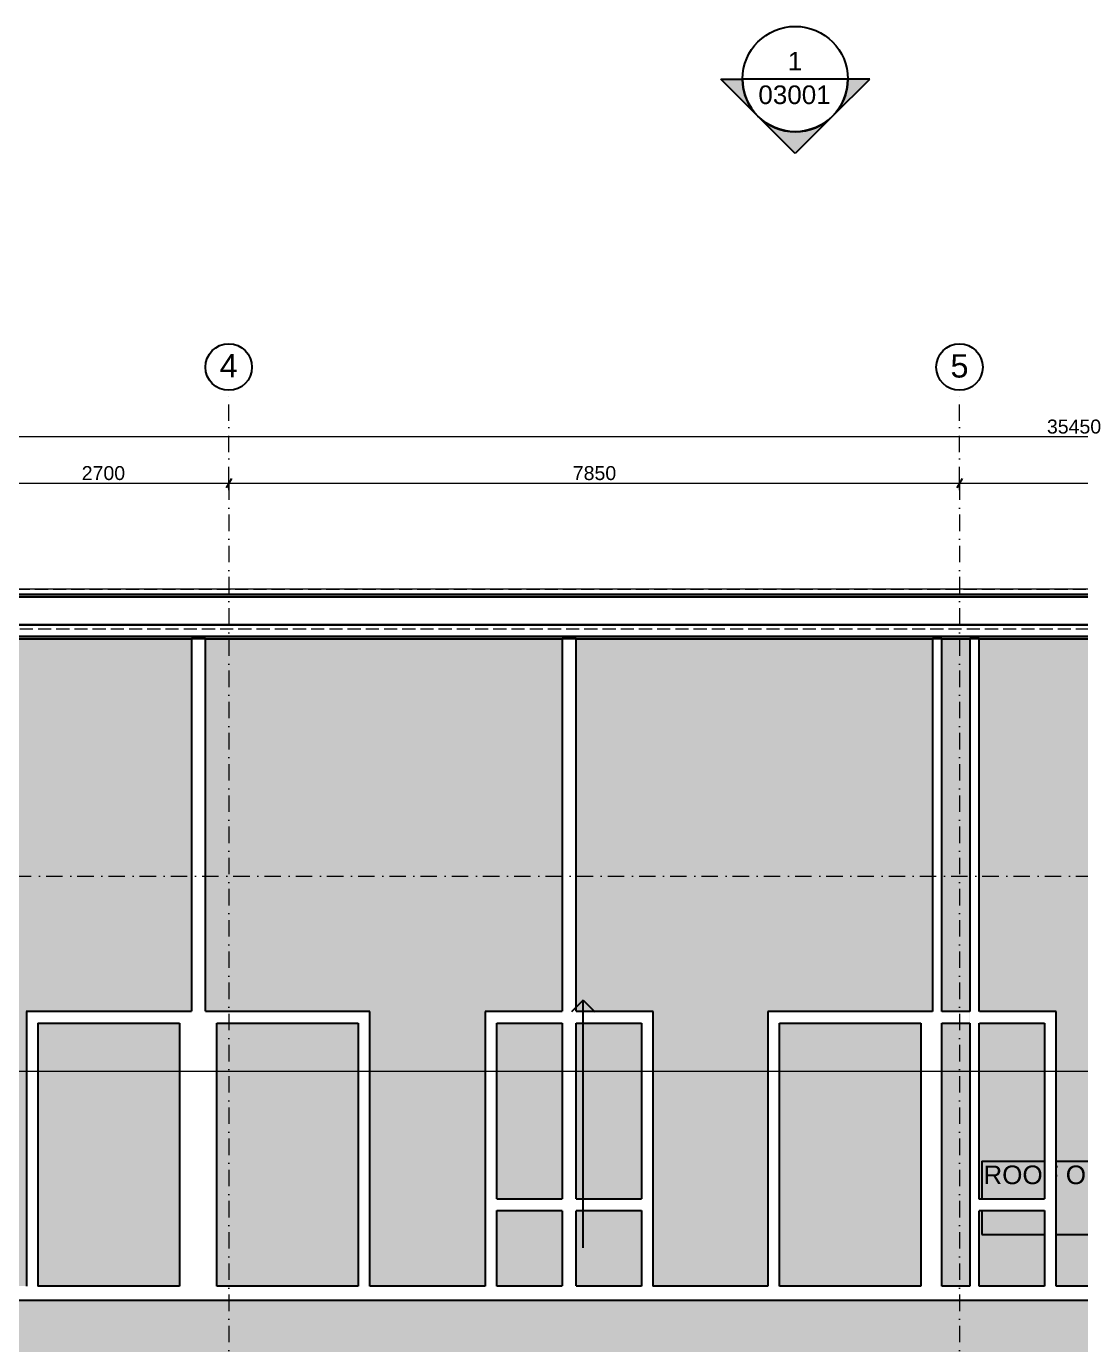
# Model space of a CAD drawing. Header units: millimetres. Extents: x -6231 to 41555, y -4611 to 21681.
# Drawn here: x 6176 to 17501, y 7516 to 21681 of the extents above; entities that cross this region are included whole.
import ezdxf
from ezdxf.enums import TextEntityAlignment as Align

# ---------------------------------------------------------------- set-up
doc = ezdxf.new("R2010")
doc.units = ezdxf.units.MM
doc.header["$MEASUREMENT"] = 0
for name, pattern in [('Dot & Dashed', [335.138881, 176.388884, -88.194442, 0, -70.555556]), ('Hidden Line', [195.611112, 141.111112, -54.5]), ('Wipeout_Contour', [1000, 0, -1000])]:
    doc.linetypes.add(name, pattern=pattern)
for name, color, linetype in [('A-Ee_40_20-M_GeneralFFAndEInternalFixed', 7, 'Continuous'), ('A-Zz_20_10_90-T_TextRoof', 7, 'Continuous'), ('A-Zz_60_50_30-P_MarkerElevation', 7, 'Continuous'), ('NewA-Ee_25_10-M_WallsExternal', 7, 'Continuous'), ('NewA-Ee_25_10-M_WallsInternal', 7, 'Continuous'), ('NewA-Ee_30_10-M_Roofs', 7, 'Continuous'), ('NewA-SL-M_SpacesExternal', 7, 'Continuous'), ('NewA-Zz_20_20-D_DimensionGrid', 7, 'Continuous'), ('NewA-Zz_35_40_80-M_GridStructural', 7, 'Continuous'), ('NewA-Zz_60_50_90-P_VoidOpening', 7, 'Continuous')]:
    doc.layers.add(name, color=color, linetype=linetype)
doc.styles.add('GENERATED_STYLE_1', font='')
doc.styles.get('GENERATED_STYLE_1').set_extended_font_data('Arial')
doc.dimstyles.new('GENERATED_STYLE__2', dxfattribs={"dimtxt": 150, "dimasz": 76, "dimexe": 0.18, "dimexo": 300, "dimgap": 0.09, "dimtad": 1, "dimtih": 1, "dimtoh": 1, "dimdec": 0, "dimzin": 0, "dimdsep": 46, "dimtxsty": 'GENERATED_STYLE_1', "dimblk": 'ARROWHEAD_2', "dimblk1": 'ARROWHEAD_2', "dimblk2": 'ARROWHEAD_2', "dimcen": 0.09, "dimclrd": 6, "dimclre": 6, "dimclrt": 7, "dimazin": 0, "dimtfac": 1, "dimtdec": 4, "dimtmove": 0, "dimatfit": 3, "dimfxl": 0, "dimtolj": 1, "dimtzin": 0, "dimarcsym": 0})

# ---------------------------------------------------------------- blocks, each defined once
blk = doc.blocks.new('ROOF OF SECOND FLOOR_Roof-2_1_1', base_point=(18250, 9133))
at = {"layer": 'NewA-SL-M_SpacesExternal', "color": 253, "linetype": 'Continuous', "lineweight": 13}
blk.add_line((35233, 15633), (-383, 15633), dxfattribs=at)
at = {"layer": 'NewA-SL-M_SpacesExternal', "linetype": 'Continuous'}
for p, q in [((16439, 9486), (16439, 9172)), ((16439, 9486), (20060, 9486)), ((16439, 9172), (16439, 8936)), ((16439, 8936), (16439, 8701)), ((16439, 8701), (20060, 8701))]:
    blk.add_line(p, q, dxfattribs=at)
at = {"layer": 'NewA-SL-M_SpacesExternal', "color": 5, "lineweight": 70, "style": 'GENERATED_STYLE_1'}
for tag, height, p in [('ROOM_NAME', 200, (18250, 9441)), ('ROOM_NUMBER', 150, (18250, 9138)), ('adj_text', 150, (18250, 8902))]:
    blk.add_attdef(tag, text='', height=height, dxfattribs=at).set_placement(p, align=Align.TOP_CENTER)
blk = doc.blocks.new('Wall_1_1', base_point=(0, 15250))
at = {"color": 254, "linetype": 'Wipeout_Contour', "lineweight": 0, "ltscale": 105923.604133}
blk.add_wipeout([(150, 15100), (34700, 15100), (34716, 15116), (134, 15116)], dxfattribs=at).dxf.layer = 'NewA-Ee_25_10-M_WallsExternal'
at = {"color": 254, "linetype": 'Wipeout_Contour', "lineweight": 0, "ltscale": 106108.098113}
blk.add_wipeout([(134, 15116), (34716, 15116), (34780, 15180), (70, 15180)], dxfattribs=at).dxf.layer = 'NewA-Ee_25_10-M_WallsExternal'
at = {"layer": 'NewA-Ee_25_10-M_WallsExternal', "linetype": 'Continuous', "flags": 128}
blk.add_lwpolyline([(150, 15100), (34700, 15100)], dxfattribs=at)
at = {"color": 254, "linetype": 'Wipeout_Contour', "lineweight": 0, "ltscale": 106417.647452}
blk.add_wipeout([(70, 15180), (34780, 15180), (34850, 15250), (0, 15250)], dxfattribs=at).dxf.layer = 'NewA-Ee_25_10-M_WallsExternal'
at = {"color": 254, "linetype": 'Wipeout_Contour', "lineweight": 0, "ltscale": 107278.940045}
blk.add_wipeout([(0, 15250), (34850, 15250), (35150, 15550), (-300, 15550)], dxfattribs=at).dxf.layer = 'NewA-Ee_25_10-M_WallsExternal'
at = {"color": 254, "linetype": 'Wipeout_Contour', "lineweight": 0, "ltscale": 108046.669458}
blk.add_wipeout([(-305, 15555), (35155, 15555), (35175, 15575), (-325, 15575)], dxfattribs=at).dxf.layer = 'NewA-Ee_25_10-M_WallsExternal'
at = {"layer": 'NewA-Ee_25_10-M_WallsExternal', "linetype": 'Continuous'}
for p, q in [((-305, 15555), (35155, 15555)), ((-300, 15550), (35150, 15550))]:
    blk.add_line(p, q, dxfattribs=at)
at = {"layer": 'NewA-Ee_25_10-M_WallsExternal', "linetype": 'Continuous', "flags": 128}
blk.add_lwpolyline([(35175, 15575), (-325, 15575)], dxfattribs=at)
blk = doc.blocks.new('Wall_5_1', base_point=(0, 15250))
at = {"color": 254, "linetype": 'Wipeout_Contour', "lineweight": 0, "ltscale": 107001.858473}
blk.add_wipeout([(0, 15250), (34850, 15250), (34850, 15550), (0, 15550)], dxfattribs=at).dxf.layer = 'NewA-Ee_25_10-M_WallsExternal'
at = {"layer": 'NewA-Ee_25_10-M_WallsExternal', "linetype": 'Continuous', "flags": 128}
blk.add_lwpolyline([(0, 15250), (34850, 15250)], dxfattribs=at)
at = {"color": 254, "linetype": 'Wipeout_Contour', "lineweight": 0, "ltscale": 107464.894087}
blk.add_wipeout([(0, 15555), (34850, 15555), (34850, 15575), (0, 15575)], dxfattribs=at).dxf.layer = 'NewA-Ee_25_10-M_WallsExternal'
at = {"layer": 'NewA-Ee_25_10-M_WallsExternal', "linetype": 'Continuous'}
for p, q in [((0, 15555), (34850, 15555)), ((0, 15550), (34850, 15550))]:
    blk.add_line(p, q, dxfattribs=at)
at = {"layer": 'NewA-Ee_25_10-M_WallsExternal', "linetype": 'Continuous', "flags": 128}
blk.add_lwpolyline([(34850, 15575), (0, 15575)], dxfattribs=at)
blk = doc.blocks.new('Wall_20_1', base_point=(11932, 15100))
at = {"color": 254, "linetype": 'Wipeout_Contour', "lineweight": 0, "ltscale": 71280.873143}
blk.add_wipeout([(11932, 11096), (12082, 11096), (12082, 15100), (11932, 15100)], dxfattribs=at).dxf.layer = 'NewA-Ee_25_10-M_WallsInternal'
at = {"color": 254, "linetype": 'Wipeout_Contour', "lineweight": 0, "ltscale": 62636.788356}
blk.add_wipeout([(11932, 9081), (12082, 9081), (12082, 10971), (11932, 10971)], dxfattribs=at).dxf.layer = 'NewA-Ee_25_10-M_WallsInternal'
at = {"color": 254, "linetype": 'Wipeout_Contour', "lineweight": 0, "ltscale": 58975.524857}
blk.add_wipeout([(11932, 8145), (12082, 8145), (12082, 8956), (11932, 8956)], dxfattribs=at).dxf.layer = 'NewA-Ee_25_10-M_WallsInternal'
at = {"layer": 'NewA-Ee_25_10-M_WallsInternal', "linetype": 'Continuous', "flags": 128}
for points in [[(11932, 15100), (11932, 11096)], [(12082, 15100), (11932, 15100)], [(12082, 11096), (12082, 15100)], [(11932, 10971), (11932, 9081)], [(12082, 9081), (12082, 10971)], [(11932, 8956), (11932, 8145)], [(12082, 8145), (12082, 8956)]]:
    blk.add_lwpolyline(points, dxfattribs=at)
blk = doc.blocks.new('Wall_21_1', base_point=(7952, 15100))
at = {"color": 254, "linetype": 'Wipeout_Contour', "lineweight": 0, "ltscale": 61591.45101}
blk.add_wipeout([(7952, 11096), (8102, 11096), (8102, 15100), (7952, 15100)], dxfattribs=at).dxf.layer = 'NewA-Ee_25_10-M_WallsInternal'
at = {"layer": 'NewA-Ee_25_10-M_WallsInternal', "linetype": 'Continuous', "flags": 128}
for points in [[(7952, 15100), (7952, 11096)], [(8102, 15100), (7952, 15100)], [(8102, 11096), (8102, 15100)]]:
    blk.add_lwpolyline(points, dxfattribs=at)
blk = doc.blocks.new('Wall_23_1', base_point=(3974, 7995))
at = {"color": 254, "linetype": 'Wipeout_Contour', "lineweight": 0, "ltscale": 84546.416889}
blk.add_wipeout([(3974, 7995), (32250, 7995), (32250, 8145), (4124, 8145)], dxfattribs=at).dxf.layer = 'NewA-Ee_25_10-M_WallsInternal'
at = {"layer": 'NewA-Ee_25_10-M_WallsInternal', "linetype": 'Continuous', "flags": 128}
for points in [[(7822, 8145), (6301, 8145)], [(9742, 8145), (8222, 8145)], [(11105, 8145), (9867, 8145)], [(11932, 8145), (11230, 8145)], [(12783, 8145), (12082, 8145)], [(14141, 8145), (12908, 8145)], [(15786, 8145), (14266, 8145)], [(16311, 8145), (16011, 8145)], [(17113, 8145), (16411, 8145)], [(18471, 8145), (17238, 8145)], [(3974, 7995), (32250, 7995)]]:
    blk.add_lwpolyline(points, dxfattribs=at)
blk = doc.blocks.new('Wall_28_1', base_point=(17238, 11096))
at = {"color": 254, "linetype": 'Wipeout_Contour', "lineweight": 0, "ltscale": 75357.749507}
blk.add_wipeout([(14141, 11096), (14266, 10971), (16311, 10971), (16311, 11096)], dxfattribs=at).dxf.layer = 'NewA-Ee_25_10-M_WallsInternal'
at = {"color": 254, "linetype": 'Wipeout_Contour', "lineweight": 0, "ltscale": 80379.819867}
blk.add_wipeout([(16411, 11096), (16411, 10971), (17113, 10971), (17238, 11096)], dxfattribs=at).dxf.layer = 'NewA-Ee_25_10-M_WallsInternal'
at = {"layer": 'NewA-Ee_25_10-M_WallsInternal', "linetype": 'Continuous', "flags": 128}
for points in [[(15911, 11096), (14141, 11096)], [(16311, 11096), (16011, 11096)], [(17238, 11096), (16411, 11096)], [(14266, 10971), (15786, 10971)], [(16011, 10971), (16311, 10971)], [(16411, 10971), (17113, 10971)]]:
    blk.add_lwpolyline(points, dxfattribs=at)
blk = doc.blocks.new('Wall_29_1', base_point=(12908, 11096))
at = {"color": 254, "linetype": 'Wipeout_Contour', "lineweight": 0, "ltscale": 65266.786412}
blk.add_wipeout([(12908, 11096), (11105, 11096), (11230, 10971), (12783, 10971)], dxfattribs=at).dxf.layer = 'NewA-Ee_25_10-M_WallsInternal'
at = {"layer": 'NewA-Ee_25_10-M_WallsInternal', "linetype": 'Continuous', "flags": 128}
for points in [[(11932, 11096), (11105, 11096)], [(12908, 11096), (12082, 11096)], [(11230, 10971), (11932, 10971)], [(12082, 10971), (12783, 10971)]]:
    blk.add_lwpolyline(points, dxfattribs=at)
blk = doc.blocks.new('Wall_30_1', base_point=(9867, 11096))
at = {"color": 254, "linetype": 'Wipeout_Contour', "lineweight": 0, "ltscale": 57041.164008}
blk.add_wipeout([(9867, 11096), (8222, 11096), (8222, 10971), (9742, 10971)], dxfattribs=at).dxf.layer = 'NewA-Ee_25_10-M_WallsInternal'
at = {"layer": 'NewA-Ee_25_10-M_WallsInternal', "linetype": 'Continuous', "flags": 128}
for points in [[(9867, 11096), (8222, 11096)], [(8222, 10971), (9742, 10971)]]:
    blk.add_lwpolyline(points, dxfattribs=at)
blk = doc.blocks.new('Wall_31_1', base_point=(8229, 11096))
at = {"color": 254, "linetype": 'Wipeout_Contour', "lineweight": 0, "ltscale": 52880.879594}
blk.add_wipeout([(8229, 11096), (6176, 11096), (6301, 10971), (8229, 10971)], dxfattribs=at).dxf.layer = 'NewA-Ee_25_10-M_WallsInternal'
at = {"layer": 'NewA-Ee_25_10-M_WallsInternal', "linetype": 'Continuous', "flags": 128}
for points in [[(7952, 11096), (6176, 11096)], [(8229, 11096), (8102, 11096)], [(6301, 10971), (7822, 10971)], [(8222, 10971), (8229, 10971)]]:
    blk.add_lwpolyline(points, dxfattribs=at)
blk = doc.blocks.new('Wall_36_1', base_point=(6176, 11096))
at = {"color": 254, "linetype": 'Wipeout_Contour', "lineweight": 0, "ltscale": 45872.307003}
blk.add_wipeout([(6176, 11096), (6176, 8145), (6301, 8145), (6301, 10971)], dxfattribs=at).dxf.layer = 'NewA-Ee_25_10-M_WallsInternal'
at = {"layer": 'NewA-Ee_25_10-M_WallsInternal', "linetype": 'Continuous', "flags": 128}
for points in [[(6176, 11096), (6176, 8145)], [(6301, 8145), (6301, 10971)]]:
    blk.add_lwpolyline(points, dxfattribs=at)
blk = doc.blocks.new('Wall_37_1', base_point=(9867, 11096))
at = {"color": 254, "linetype": 'Wipeout_Contour', "lineweight": 0, "ltscale": 55013.556835}
blk.add_wipeout([(9742, 10971), (9742, 8145), (9867, 8145), (9867, 11096)], dxfattribs=at).dxf.layer = 'NewA-Ee_25_10-M_WallsInternal'
at = {"layer": 'NewA-Ee_25_10-M_WallsInternal', "linetype": 'Continuous', "flags": 128}
for points in [[(9867, 8145), (9867, 11096)], [(9742, 10971), (9742, 8145)]]:
    blk.add_lwpolyline(points, dxfattribs=at)
blk = doc.blocks.new('Wall_38_1', base_point=(14141, 11096))
at = {"color": 254, "linetype": 'Wipeout_Contour', "lineweight": 0, "ltscale": 68718.568504}
blk.add_wipeout([(14141, 11096), (14141, 8145), (14266, 8145), (14266, 10971)], dxfattribs=at).dxf.layer = 'NewA-Ee_25_10-M_WallsInternal'
at = {"layer": 'NewA-Ee_25_10-M_WallsInternal', "linetype": 'Continuous', "flags": 128}
for points in [[(14141, 11096), (14141, 8145)], [(14266, 8145), (14266, 10971)]]:
    blk.add_lwpolyline(points, dxfattribs=at)
blk = doc.blocks.new('Wall_39_1', base_point=(12908, 11096))
at = {"color": 254, "linetype": 'Wipeout_Contour', "lineweight": 0, "ltscale": 64288.285909}
blk.add_wipeout([(12783, 10971), (12783, 8145), (12908, 8145), (12908, 11096)], dxfattribs=at).dxf.layer = 'NewA-Ee_25_10-M_WallsInternal'
at = {"layer": 'NewA-Ee_25_10-M_WallsInternal', "linetype": 'Continuous', "flags": 128}
for points in [[(12908, 8145), (12908, 11096)], [(12783, 10971), (12783, 9081)], [(12783, 8956), (12783, 8145)]]:
    blk.add_lwpolyline(points, dxfattribs=at)
blk = doc.blocks.new('Wall_40_1', base_point=(11105, 11096))
at = {"color": 254, "linetype": 'Wipeout_Contour', "lineweight": 0, "ltscale": 59044.836896}
blk.add_wipeout([(11105, 11096), (11105, 8145), (11230, 8145), (11230, 10971)], dxfattribs=at).dxf.layer = 'NewA-Ee_25_10-M_WallsInternal'
at = {"layer": 'NewA-Ee_25_10-M_WallsInternal', "linetype": 'Continuous', "flags": 128}
for points in [[(11105, 11096), (11105, 8145)], [(11230, 9081), (11230, 10971)], [(11230, 8145), (11230, 8956)]]:
    blk.add_lwpolyline(points, dxfattribs=at)
blk = doc.blocks.new('Wall_41_1', base_point=(17238, 11096))
at = {"color": 254, "linetype": 'Wipeout_Contour', "lineweight": 0, "ltscale": 78845.256074}
blk.add_wipeout([(17113, 10971), (17113, 8145), (17238, 8145), (17238, 11096)], dxfattribs=at).dxf.layer = 'NewA-Ee_25_10-M_WallsInternal'
at = {"layer": 'NewA-Ee_25_10-M_WallsInternal', "linetype": 'Continuous', "flags": 128}
for points in [[(17238, 8145), (17238, 11096)], [(17113, 10971), (17113, 9081)], [(17113, 8956), (17113, 8145)]]:
    blk.add_lwpolyline(points, dxfattribs=at)
blk = doc.blocks.new('Wall_52_1', base_point=(16411, 15100))
at = {"color": 254, "linetype": 'Wipeout_Contour', "lineweight": 0, "ltscale": 81082.36047}
blk.add_wipeout([(16311, 15100), (16311, 8145), (16411, 8145), (16411, 15100)], dxfattribs=at).dxf.layer = 'NewA-Ee_25_10-M_WallsInternal'
at = {"layer": 'NewA-Ee_25_10-M_WallsInternal', "linetype": 'Continuous', "flags": 128}
for points in [[(16311, 15100), (16311, 11096)], [(16411, 15100), (16311, 15100)], [(16411, 11096), (16411, 15100)], [(16311, 10971), (16311, 8145)], [(16411, 9081), (16411, 10971)], [(16411, 8145), (16411, 8956)]]:
    blk.add_lwpolyline(points, dxfattribs=at)
blk = doc.blocks.new('Wall_53_1', base_point=(16011, 15250))
at = {"color": 254, "linetype": 'Wipeout_Contour', "lineweight": 0, "ltscale": 82822.269907}
blk.add_wipeout([(15911, 15100), (15911, 11096), (16011, 11096), (16011, 15100)], dxfattribs=at).dxf.layer = 'NewA-Ee_25_10-M_WallsInternal'
at = {"layer": 'NewA-Ee_25_10-M_WallsInternal', "linetype": 'Continuous', "flags": 128}
for points in [[(15911, 15100), (15911, 11096)], [(16011, 15100), (15911, 15100)], [(16011, 11096), (16011, 15100)]]:
    blk.add_lwpolyline(points, dxfattribs=at)
blk = doc.blocks.new('Wall_57_1', base_point=(16011, 11096))
at = {"color": 254, "linetype": 'Wipeout_Contour', "lineweight": 0, "ltscale": 74361.394308}
blk.add_wipeout([(15786, 10971), (15786, 8145), (16011, 8145), (16011, 10971)], dxfattribs=at).dxf.layer = 'NewA-Ee_25_10-M_WallsInternal'
at = {"layer": 'NewA-Ee_25_10-M_WallsInternal', "linetype": 'Continuous', "flags": 128}
for points in [[(15786, 10971), (15786, 8145)], [(16011, 8145), (16011, 10971)]]:
    blk.add_lwpolyline(points, dxfattribs=at)
blk = doc.blocks.new('Wall_58_1', base_point=(8222, 11096))
at = {"color": 254, "linetype": 'Wipeout_Contour', "lineweight": 0, "ltscale": 50049.947104}
blk.add_wipeout([(7822, 10971), (7822, 8145), (8222, 8145), (8222, 10971)], dxfattribs=at).dxf.layer = 'NewA-Ee_25_10-M_WallsInternal'
at = {"layer": 'NewA-Ee_25_10-M_WallsInternal', "linetype": 'Continuous', "flags": 128}
for points in [[(7822, 10971), (7822, 8145)], [(8222, 8145), (8222, 10971)]]:
    blk.add_lwpolyline(points, dxfattribs=at)
blk = doc.blocks.new('Wall_59_1', base_point=(11105, 9081))
at = {"color": 254, "linetype": 'Wipeout_Contour', "lineweight": 0, "ltscale": 60095.224124}
blk.add_wipeout([(11230, 8956), (12783, 8956), (12783, 9081), (11230, 9081)], dxfattribs=at).dxf.layer = 'NewA-Ee_25_10-M_WallsInternal'
at = {"layer": 'NewA-Ee_25_10-M_WallsInternal', "linetype": 'Continuous', "flags": 128}
for points in [[(11932, 9081), (11230, 9081)], [(12783, 9081), (12082, 9081)], [(11230, 8956), (11932, 8956)], [(12082, 8956), (12783, 8956)]]:
    blk.add_lwpolyline(points, dxfattribs=at)
blk = doc.blocks.new('Wall_60_1', base_point=(16411, 9081))
at = {"color": 254, "linetype": 'Wipeout_Contour', "lineweight": 0, "ltscale": 76139.771652}
blk.add_wipeout([(16411, 8956), (17113, 8956), (17113, 9081), (16411, 9081)], dxfattribs=at).dxf.layer = 'NewA-Ee_25_10-M_WallsInternal'
at = {"layer": 'NewA-Ee_25_10-M_WallsInternal', "linetype": 'Continuous', "flags": 128}
for points in [[(17113, 9081), (16411, 9081)], [(16411, 8956), (17113, 8956)]]:
    blk.add_lwpolyline(points, dxfattribs=at)
blk = doc.blocks.new('Standard grid marker')
at = {"layer": 'NewA-Zz_35_40_80-M_GridStructural', "color": 6, "linetype": 'Dot & Dashed', "lineweight": 13}
for q in [(18131, 0), (0, 0)]:
    blk.add_line((1000, 0), q, dxfattribs=at)
at = {"layer": 'NewA-Zz_35_40_80-M_GridStructural', "linetype": 'Continuous'}
blk.add_circle((-250, 0), 250, dxfattribs=at)
at = {"layer": 'NewA-Zz_35_40_80-M_GridStructural', "color": 6, "linetype": 'Dot & Dashed', "lineweight": 13}
blk.add_point((1000, 0), dxfattribs=at)
blk.add_point((1000, 0), dxfattribs=at)
at = {"layer": 'NewA-Zz_35_40_80-M_GridStructural', "style": 'GENERATED_STYLE_1'}
blk.add_attdef('AC_MarkerText_1', text='', height=250, rotation=90, dxfattribs=at).set_placement((-250, 14), align=Align.MIDDLE_CENTER)
blk = doc.blocks.new('Standard grid marker_2')
at = {"layer": 'NewA-Zz_35_40_80-M_GridStructural', "color": 6, "linetype": 'Dot & Dashed', "lineweight": 13}
blk.add_line((1000, 0), (40176, 0), dxfattribs=at)
at = {"layer": 'NewA-Zz_35_40_80-M_GridStructural', "style": 'GENERATED_STYLE_1'}
blk.add_attdef('AC_MarkerText_1', text='', height=250, dxfattribs=at).set_placement((41426, 14), align=Align.MIDDLE_CENTER)
blk = doc.blocks.new('Standard grid marker_4')
at = {"layer": 'NewA-Zz_35_40_80-M_GridStructural', "color": 6, "linetype": 'Dot & Dashed', "lineweight": 13}
blk.add_line((1000, 0), (40176, 0), dxfattribs=at)
blk = doc.blocks.new('Beam_2_1', base_point=(0, 15250))
at = {"layer": 'NewA-Ee_25_10-M_WallsExternal', "color": 6, "linetype": 'Hidden Line', "lineweight": 13}
for p, q in [((-383, 15633), (35233, 15633)), ((42, 15208), (34808, 15208))]:
    blk.add_line(p, q, dxfattribs=at)
at = {"layer": 'NewA-Ee_25_10-M_WallsExternal', "color": 251, "linetype": 'Dot & Dashed', "lineweight": 13}
blk.add_line((0, 15250), (34850, 15250), dxfattribs=at)
blk = doc.blocks.new('Beam_9_1', base_point=(34850, 6550))
at = {"layer": 'NewA-Ee_30_10-M_Roofs', "linetype": 'Continuous'}
blk.add_line((34850, 15250), (0, 15250), dxfattribs=at)
blk = doc.blocks.new('Line_7_1', base_point=(12156, 8556))
at = {"layer": 'A-Zz_20_10_90-T_TextRoof', "linetype": 'Continuous'}
for p, q in [((12156, 11219), (12031, 11094)), ((12156, 8556), (12156, 11219)), ((12156, 11219), (12281, 11094))]:
    blk.add_line(p, q, dxfattribs=at)
blk = doc.blocks.new('*D147')
at = {"layer": 'NewA-Zz_20_20-D_DimensionGrid', "linetype": 'Continuous'}
for p, q in [((-271, 17324), (-329, 17224)), ((35121, 17224), (35179, 17324))]:
    blk.add_line(p, q, dxfattribs=at)
at = {"layer": 'NewA-Zz_20_20-D_DimensionGrid', "color": 6, "linetype": 'Continuous', "lineweight": 13}
for p, q in [((-300, 17199), (-300, 17349)), ((35150, 17199), (35150, 17349)), ((-349, 17274), (-300, 17274)), ((-300, 17274), (35150, 17274)), ((35150, 17274), (35199, 17274))]:
    blk.add_line(p, q, dxfattribs=at)
at = {"layer": 'NewA-Zz_20_20-D_DimensionGrid', "insert": (17139, 17304), "char_height": 150, "attachment_point": 7, "style": 'GENERATED_STYLE_1'}
blk.add_mtext('\\A1;{\\fArial|b0|i0|c0|p34;35450}', dxfattribs=at)
blk = doc.blocks.new('ARROWHEAD_2')
at = {"color": 0, "linetype": 'Continuous', "lineweight": 0}
for p, q in [((0, 0), (-1, 0)), ((-0.38, -0.66), (0.38, 0.66))]:
    blk.add_line(p, q, dxfattribs=at)
blk = doc.blocks.new('*D151')
at = {"layer": 'NewA-Zz_20_20-D_DimensionGrid', "color": 6, "linetype": 'Continuous', "lineweight": 13}
for p, q in [((1900, 16774), (5650, 16774)), ((5650, 16699), (5650, 16849)), ((5650, 16774), (8350, 16774)), ((8350, 16699), (8350, 16849))]:
    blk.add_line(p, q, dxfattribs=at)
at = {"layer": 'NewA-Zz_20_20-D_DimensionGrid', "linetype": 'Continuous'}
for p, q in [((5679, 16824), (5621, 16724)), ((8379, 16824), (8321, 16724))]:
    blk.add_line(p, q, dxfattribs=at)
at = {"layer": 'NewA-Zz_20_20-D_DimensionGrid', "insert": (6771, 16804), "char_height": 150, "attachment_point": 7, "style": 'GENERATED_STYLE_1'}
blk.add_mtext('\\A1;{\\fArial|b0|i0|c0|p34;2700}', dxfattribs=at)
blk = doc.blocks.new('*D152')
at = {"layer": 'NewA-Zz_20_20-D_DimensionGrid', "linetype": 'Continuous'}
for p, q in [((8379, 16824), (8321, 16724)), ((16229, 16824), (16171, 16724))]:
    blk.add_line(p, q, dxfattribs=at)
at = {"layer": 'NewA-Zz_20_20-D_DimensionGrid', "color": 6, "linetype": 'Continuous', "lineweight": 13}
for p, q in [((8350, 16699), (8350, 16849)), ((8350, 16774), (16200, 16774)), ((16200, 16699), (16200, 16849))]:
    blk.add_line(p, q, dxfattribs=at)
at = {"layer": 'NewA-Zz_20_20-D_DimensionGrid', "insert": (12046, 16804), "char_height": 150, "attachment_point": 7, "style": 'GENERATED_STYLE_1'}
blk.add_mtext('\\A1;{\\fArial|b0|i0|c0|p34;7850}', dxfattribs=at)
blk = doc.blocks.new('*D153')
at = {"layer": 'NewA-Zz_20_20-D_DimensionGrid', "linetype": 'Continuous'}
for p, q in [((16229, 16824), (16171, 16724)), ((28079, 16824), (28021, 16724))]:
    blk.add_line(p, q, dxfattribs=at)
at = {"layer": 'NewA-Zz_20_20-D_DimensionGrid', "color": 6, "linetype": 'Continuous', "lineweight": 13}
for p, q in [((16200, 16699), (16200, 16849)), ((16200, 16774), (28050, 16774)), ((28050, 16699), (28050, 16849))]:
    blk.add_line(p, q, dxfattribs=at)
at = {"layer": 'NewA-Zz_20_20-D_DimensionGrid', "insert": (21847, 16804), "char_height": 150, "attachment_point": 7, "style": 'GENERATED_STYLE_1'}
blk.add_mtext('\\A1;{\\fArial|b0|i0|c0|p34;11850}', dxfattribs=at)
blk = doc.blocks.new('Elevation_2_1', base_point=(-7813, 21115))
at = {"layer": 'A-Zz_60_50_30-P_MarkerElevation', "linetype": 'Continuous'}
for points in [[(13635, 21115), (13869, 21115, 0.198912), (14035, 20715)], [(15235, 21115), (15001, 21115, -0.198912), (14835, 20715)], [(14035, 20715, 0.414214), (14835, 20715), (14435, 20315)]]:
    blk.add_hatch(color=256, dxfattribs=at).paths.add_polyline_path(points)
for p, q in [((14035, 20715), (13635, 21115)), ((13635, 21115), (13869, 21115)), ((15001, 21115), (13869, 21115)), ((14835, 20715), (15235, 21115)), ((15235, 21115), (15001, 21115)), ((14435, 20315), (14035, 20715)), ((14835, 20715), (14435, 20315))]:
    blk.add_line(p, q, dxfattribs=at)
blk.add_circle((14435, 21115), 566, dxfattribs=at)
for start, end in [(180, 225), (315, 0), (225, 315)]:
    blk.add_arc((14435, 21115), 566, start, end, dxfattribs=at)
at = {"layer": 'A-Zz_60_50_30-P_MarkerElevation', "char_height": 200, "attachment_point": 9, "style": 'GENERATED_STYLE_1'}
for s, insert in [('\\A1;{\\fArial|b0|i0|c0|p34;1}', (14511, 21207)), ('\\A1;{\\fArial|b0|i0|c0|p34;03001}', (14816, 20843))]:
    blk.add_mtext(s, dxfattribs=dict(at, insert=insert))
blk = doc.blocks.new('Beam_11_1', base_point=(34850, 6427))
at = {"layer": 'NewA-Zz_60_50_90-P_VoidOpening', "linetype": 'Continuous'}
blk.add_line((34850, 15127), (0, 15127), dxfattribs=at)

msp = doc.modelspace()

# ---------------------------------------------------------------- hatches: boundary and pattern name
at = {"layer": 'A-Ee_40_20-M_GeneralFFAndEInternalFixed', "linetype": 'Continuous', "lineweight": 13}
msp.add_hatch(color=9, dxfattribs=at).paths.add_polyline_path([(150.3, 15099.7), (34699.7, 15099.7), (34699.7, 6700.3), (5499.7, 6700.3), (5499.7, 2150.3), (2050.3, 2150.3), (2050.3, 6700.3), (150.3, 6700.3)])

# ---------------------------------------------------------------- linework, layer by layer
at = {"layer": 'A-Ee_40_20-M_GeneralFFAndEInternalFixed', "linetype": 'Continuous', "flags": 128}
msp.add_lwpolyline([(150.3, 15099.7), (34699.7, 15099.7), (34699.7, 6700.3), (5499.7, 6700.3), (5499.7, 2150.3), (2050.3, 2150.3), (2050.3, 6700.3), (150.3, 6700.3)], close=True, dxfattribs=at)

# ---------------------------------------------------------------- block references
at = {"layer": 'A-Zz_60_50_30-P_MarkerElevation', "color": 82, "lineweight": 13}
msp.add_blockref('Elevation_2_1', (-7812.6, 21115.3), dxfattribs=at)
at = {"layer": 'NewA-SL-M_SpacesExternal', "linetype": 'Continuous'}
ref = msp.add_blockref('ROOF OF SECOND FLOOR_Roof-2_1_1', (18249.6, 9132.9), dxfattribs=at)
ref.add_attrib('ROOM_NAME', 'ROOF OF SECOND FLOOR', dxfattribs={"color": 5, "lineweight": 70, "height": 200, "style": 'GENERATED_STYLE_1'}).set_placement((18249.6, 9440.7), align=Align.TOP_CENTER)

# ---------------------------------------------------------------- dimensions: what is measured, and where the dimension line sits
at = {"layer": 'NewA-Zz_20_20-D_DimensionGrid', "color": 6, "linetype": 'Continuous', "lineweight": 13}
for base, p1, p2, picture, middle in [((35150, 17273.9), (-300, 17273.9), (35150, 17273.9), '*D147', (17433.3, 17378.9)), ((8350, 16773.8), (5650, 16770.2), (8350, 16770.2), '*D151', (7006.7, 16878.8)), ((16200, 16773.8), (8350, 16770.2), (16200, 16770.2), '*D152', (12281.7, 16878.8)), ((28050, 16773.8), (16200, 16770.2), (28050, 16770.2), '*D153', (22141, 16878.8))]:
    dim = msp.add_linear_dim(base=base, p1=p1, p2=p2, dimstyle='GENERATED_STYLE__2', dxfattribs=at)
    dim.commit()
    dim.dimension.update_dxf_attribs({"geometry": picture, "text_midpoint": middle, "dimtype": 160})

# ---------------------------------------------------------------- next in the draw order: block references
at = {"layer": 'NewA-Ee_25_10-M_WallsExternal', "color": 92, "lineweight": 35}
msp.add_blockref('Wall_1_1', (0, 15250), dxfattribs=at)
at = {"layer": 'NewA-Ee_25_10-M_WallsInternal', "color": 92, "lineweight": 35}
for name, p in [('Wall_30_1', (9866.7, 11096.4)), ('Wall_28_1', (17237.6, 11096.4))]:
    msp.add_blockref(name, p, dxfattribs=at)

# ---------------------------------------------------------------- next in the draw order: block references
at = {"layer": 'NewA-Ee_25_10-M_WallsExternal', "color": 92, "lineweight": 35}
msp.add_blockref('Wall_5_1', (0, 15250), dxfattribs=at)
at = {"layer": 'NewA-Ee_25_10-M_WallsInternal', "color": 92, "lineweight": 35}
for name, p in [('Wall_21_1', (7951.5, 15099.7)), ('Wall_20_1', (11931.6, 15099.7)), ('Wall_53_1', (16011.2, 15250))]:
    msp.add_blockref(name, p, dxfattribs=at)

# ---------------------------------------------------------------- next in the draw order: block references
at = {"layer": 'NewA-Ee_25_10-M_WallsExternal', "color": 6, "lineweight": 13}
msp.add_blockref('Beam_2_1', (0, 15250), dxfattribs=at)
at = {"layer": 'NewA-Ee_25_10-M_WallsInternal', "color": 92, "lineweight": 35}
for name, p in [('Wall_31_1', (8229, 11096.4)), ('Wall_29_1', (12908, 11096.4)), ('Wall_23_1', (3973.6, 7995.4))]:
    msp.add_blockref(name, p, dxfattribs=at)
at = {"layer": 'NewA-Zz_35_40_80-M_GridStructural', "color": 1, "linetype": 'Continuous', "lineweight": 18, "zscale": 1000, "rotation": 180}
msp.add_blockref('Standard grid marker_4', (39523.3, 15550), dxfattribs=at)

# ---------------------------------------------------------------- next in the draw order: block references
at = {"layer": 'NewA-Ee_25_10-M_WallsInternal', "color": 92, "lineweight": 35}
for name, p in [('Wall_52_1', (16411.5, 15099.7)), ('Wall_36_1', (6176.5, 11096.4)), ('Wall_37_1', (9866.7, 11096.4)), ('Wall_40_1', (11105.5, 11096.4)), ('Wall_39_1', (12908, 11096.4)), ('Wall_38_1', (14141, 11096.4)), ('Wall_41_1', (17237.6, 11096.4)), ('Wall_58_1', (8221.6, 11096.4)), ('Wall_57_1', (16011.2, 11096.4))]:
    msp.add_blockref(name, p, dxfattribs=at)

# ---------------------------------------------------------------- next in the draw order: linework, layer by layer
at = {"layer": 'A-Zz_20_10_90-T_TextRoof', "color": 6, "linetype": 'Continuous', "lineweight": 13}
msp.add_line((150.3, 10456), (34699.7, 10456), dxfattribs=at)

# ---------------------------------------------------------------- next in the draw order: block references
at = {"layer": 'NewA-Ee_25_10-M_WallsInternal', "color": 92, "lineweight": 35}
for name, p in [('Wall_59_1', (11105.5, 9081)), ('Wall_60_1', (16411.5, 9081))]:
    msp.add_blockref(name, p, dxfattribs=at)
at = {"layer": 'NewA-Zz_35_40_80-M_GridStructural', "color": 1, "linetype": 'Continuous', "lineweight": 18}
ref = msp.add_blockref('Standard grid marker', (8350, 17770.2), dxfattribs=dict(at, zscale=1000, rotation=270))
ref.add_attrib('AC_MarkerText_1', '4', dxfattribs={"color": 7, "height": 250, "rotation": 360, "style": 'GENERATED_STYLE_1'}).set_placement((8350, 18034.5), align=Align.MIDDLE_CENTER)
at = {"layer": 'NewA-Zz_35_40_80-M_GridStructural', "color": 1, "linetype": 'Continuous', "lineweight": 18, "zscale": 1000}
for p in [(-1652.3, 15250), (-1652.3, 12550)]:
    msp.add_blockref('Standard grid marker_2', p, dxfattribs=at)

# ---------------------------------------------------------------- next in the draw order: block references
at = {"layer": 'A-Zz_20_10_90-T_TextRoof', "linetype": 'Continuous'}
msp.add_blockref('Line_7_1', (12156.3, 8555.7), dxfattribs=at)
at = {"layer": 'NewA-Ee_30_10-M_Roofs', "color": 6, "lineweight": 13}
msp.add_blockref('Beam_9_1', (34850, 6550), dxfattribs=at)
at = {"layer": 'NewA-Zz_35_40_80-M_GridStructural', "color": 1, "linetype": 'Continuous', "lineweight": 18}
ref = msp.add_blockref('Standard grid marker', (16200, 17770.2), dxfattribs=dict(at, zscale=1000, rotation=270))
ref.add_attrib('AC_MarkerText_1', '5', dxfattribs={"color": 7, "height": 250, "rotation": 360, "style": 'GENERATED_STYLE_1'}).set_placement((16200, 18032.4), align=Align.MIDDLE_CENTER)
at = {"layer": 'NewA-Zz_60_50_90-P_VoidOpening', "color": 6, "lineweight": 13}
msp.add_blockref('Beam_11_1', (34850, 6426.7), dxfattribs=at)

doc.saveas('drawing.dxf')
